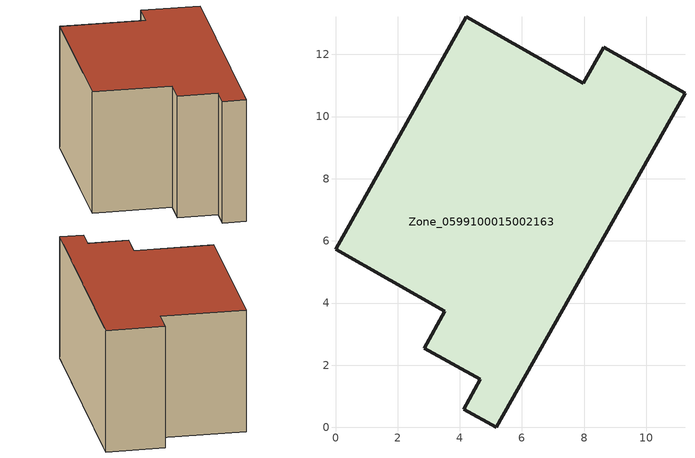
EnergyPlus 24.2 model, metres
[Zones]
Zone_0599100015002163
 floor ground (C_G): 5.17,0 4.12,0.59 4.66,1.55 2.85,2.55 3.52,3.73 0,5.73 4.21,13.21 7.98,11.07 8.64,12.23 11.24,10.75 z1.47
 wall outside (C_F): 7.98,11.07 4.21,13.21 0,5.73 3.52,3.73 2.85,2.55 4.66,1.55 4.12,0.59 5.17,0 11.24,10.75 8.64,12.23 7.98,11.07 z1.47:7.98
 roof outside (C_R): 5.17,0 11.24,10.75 8.64,12.23 7.98,11.07 4.21,13.21 0,5.73 3.52,3.73 2.85,2.55 4.66,1.55 4.12,0.59 z7.98
[BUILDING]
Pand.0599100015002163: North Axis=0; Terrain=City; Loads Convergence Tolerance Value=0.04; Temperature Convergence Tolerance Value=0.4; Solar Distribution=FullExterior; Maximum Number of Warmup Days=25; Minimum Number of Warmup Days=1
[Site:Location]
Rotterdam.The.Hague.AP_ZH_NLD Design_Conditions: Latitude=51.96; Longitude=4.45; Time Zone=1; Elevation=-4.5
[SITE:GROUNDTEMPERATURE:BUILDINGSURFACE]
18, 18, 18, 18, 18, 18, 18, 18, 18, 18, 18, 18
[MATERIAL] Thermal Absorptance=0.9; Solar Absorptance=0.7; Visible Absorptance=0.7
Name | Roughness | Thickness | Conductivity | Density | Specific Heat
G.TI.1975-1991 | MediumSmooth | 0.15 | 0.288461 | 540 | 1210
F.TI.1975-1991 | Rough | 0.3 | 0.230769 | 1920 | 840
R.TI.1975-1991 | MediumRough | 0.2 | 0.153846 | 1500 | 1000
[CONSTRUCTION]
C_G: G.TI.1975-1991
C_F: F.TI.1975-1991
C_R: R.TI.1975-1991
[ZONE]
Zone_0599100015002163: Type=1; Multiplier=1; Ceiling Height=Autocalculate; Volume=Autocalculate; Floor Area=autocalculate; Part of Total Floor Area=Yes
[ZONEINFILTRATION:DESIGNFLOWRATE]
Infil_Zone_0599100015002163: Zone or ZoneList or Space or SpaceList=Zone_0599100015002163; Schedule=AlwaysOn; Design Flow Rate Calculation Method=Flow/Area; Flow Rate per Floor Area=0.003; Constant Term Coefficient=1; Temperature Term Coefficient=0; Velocity Term Coefficient=0; Velocity Squared Term Coefficient=0
[HVACTEMPLATE:ZONE:IDEALLOADSAIRSYSTEM]
Zone_0599100015002163: Maximum Heating Supply Air Temperature=50; Minimum Cooling Supply Air Temperature=13; Maximum Heating Supply Air Humidity Ratio=0.0156; Minimum Cooling Supply Air Humidity Ratio=0.0077; Heating Limit=NoLimit; Cooling Limit=NoLimit; Dehumidification Control Type=ConstantSensibleHeatRatio; Cooling Sensible Heat Ratio=0.7; Dehumidification Setpoint=60; Humidification Control Type=None; Humidification Setpoint=30; Outdoor Air Method=None; Outdoor Air Flow Rate per Person=0.00944; Outdoor Air Flow Rate per Zone Floor Area=0; Outdoor Air Flow Rate per Zone=0; Demand Controlled Ventilation Type=None; Outdoor Air Economizer Type=NoEconomizer; Heat Recovery Type=None; Sensible Heat Recovery Effectiveness=0.7; Latent Heat Recovery Effectiveness=0.65
[ZONECONTROL:THERMOSTAT]
ThermostatControl_Zone_0599100015002163: Zone or ZoneList=Zone_0599100015002163; Control Type Schedule=DualSetpointControlType; Control 1=Thermostat_Zone_0599100015002163; Temperature Difference Between Cutout And Setpoint=0
[THERMOSTATSETPOINT:DUALSETPOINT]
Thermostat_Zone_0599100015002163: Heating Setpoint Temperature Schedule=HeatingSetpoint_Zone_0599100015002163; Cooling Setpoint Temperature Schedule=CoolingSetpoint_Zone_0599100015002163
[SCHEDULE:COMPACT]
HeatingSetpoint_Zone_0599100015002163: Through: 12/31, For: AllDays, Until: 24:00, 21
CoolingSetpoint_Zone_0599100015002163: Through: 12/31, For: AllDays, Until: 24:00, 24
DualSetpointControlType: Through: 12/31, For: AllDays, Until: 24:00, 4
AlwaysOn: Through: 12/31, For: AllDays, Until: 24:00, 1
